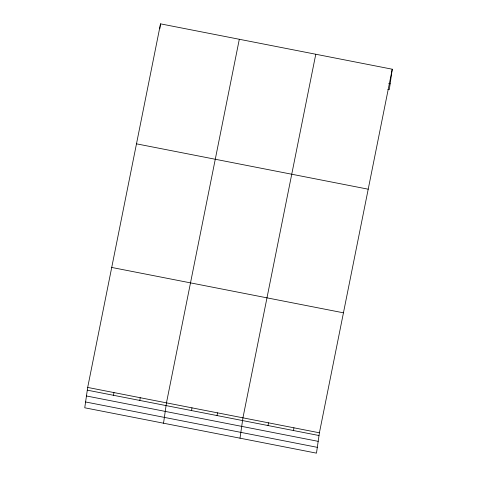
<?xml version="1.0" encoding="UTF-8"?>
<svg xmlns="http://www.w3.org/2000/svg" width="477" height="477" viewBox="0 0 477 477"><rect width="100%" height="100%" fill="white"/><g stroke="black" fill="none" stroke-linecap="round" stroke-linejoin="round"><path stroke-width="0.72" d="M87.685 387.431L84.751 407.787L316.478 453.15L319.411 432.8L392.249 69.213L160.522 23.85L87.685 387.431L319.411 432.8M159.813 28.763L160.022 27.308M160.129 26.581L160.522 23.85M113.55 395.308L113.943 392.571M139.815 400.447L140.208 397.717M163.539 423.206L166.467 402.856L239.311 39.275M191.569 410.578L191.963 407.847M217.059 415.568L217.452 412.838M240.009 438.178L242.942 417.828L315.78 54.247M268.038 425.55L268.432 422.819M293.528 430.54L293.921 427.809M392.249 69.213L389.315 89.569L387.861 89.282M388.701 83.469L390.156 83.755M136.482 143.833L368.214 189.196M111.719 267.448L343.446 312.817M87.291 390.162L319.018 435.531M86.45 395.976L318.177 441.344M85.586 401.968L317.318 447.337"/></g></svg>
